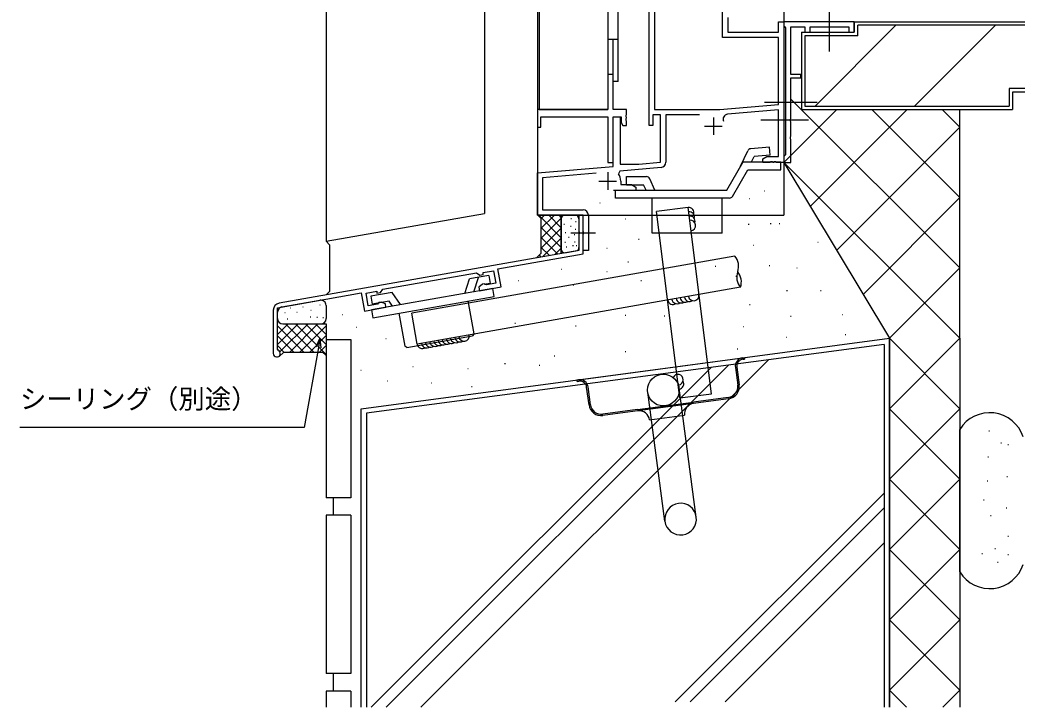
# Model space of a CAD drawing. Units: millimetres, scale not verified. Extents: x -437 to 438, y -681 to 678.
# Drawn here: x 6.2 to 289.5, y -180.7 to 14.6 of the extents above; entities that cross this region are included whole.
import ezdxf
from ezdxf.enums import TextEntityAlignment as Align

# ---------------------------------------------------------------- set-up
doc = ezdxf.new("R2010")
doc.units = ezdxf.units.MM
doc.header["$LTSCALE"] = 4
for name, color, linetype in [('0-2_YKK_11', 7, 'Continuous'), ('0-4_YKK_12', 2, 'Continuous'), ('0-5_YKK_13', 4, 'Continuous'), ('0-6_YKK_D', 6, 'Continuous'), ('0-8_YSS_K', 3, 'Continuous'), ('0-9_YSS_KE', 3, 'Continuous')]:
    doc.layers.add(name, color=color, linetype=linetype)
doc.styles.add('ＭＳ ゴシック', font='')
doc.styles.get('ＭＳ ゴシック').set_extended_font_data('MS Gothic')

msp = doc.modelspace()

# ---------------------------------------------------------------- linework, layer by layer
at = {"layer": '0-2_YKK_11'}
for p, q in [((203.201, -13.096), (203.201, -18.096)), ((200.701, -15.596), (205.701, -15.596)), ((173.201, -28.696), (173.201, -33.696)), ((170.701, -31.196), (175.701, -31.196)), ((165.001, -45.438), (165.121, -45.621)), ((165.121, -46.171), (165.001, -46.354)), ((165.001, -46.354), (165.001, -50.896)), ((165.121, -45.621), (165.121, -46.171)), ((165.001, -50.896), (79.858, -65.909)), ((78.205, -67.879), (78.205, -80.201))]:
    msp.add_line(p, q, dxfattribs=at)
for points in [[(167.701, -40.896), (167.701, -50.896), (166.201, -50.896), (166.201, -46.354), (166.321, -46.171), (166.321, -45.621), (166.201, -45.437), (166.201, -40.896), (153.201, -40.896), (153.201, -28.896), (174.701, -27.015), (174.701, -12.896), (176.701, -12.896), (176.701, -26.396), (181.987, -26.396), (188.201, -25.852), (188.201, -12.396), (186.001, -12.396), (186.001, -15.396), (185.001, -15.396), (185.001, 40.804)], [(205.801, 24.888), (205.801, 27.704), (186.501, 27.704), (186.501, -10.896), (205.001, -10.896), (221.701, -9.435), (221.701, 9.604), (205.801, 9.604), (205.801, 17.121)], [(207.301, 15.304), (207.301, 11.104), (221.701, 11.104), (221.701, 14.104), (223.201, 14.104), (223.201, -25.896), (221.159, -25.896), (220.976, -25.776), (220.426, -25.776), (220.243, -25.896), (220.159, -25.896)], [(220.159, -25.896), (219.976, -25.776), (219.426, -25.776), (219.243, -25.896), (217.201, -25.896), (217.201, -24.896), (218.414, -24.196), (221.701, -24.196), (221.701, -10.94), (207.224, -12.207)], [(199.282, -12.396), (189.701, -12.396), (189.701, -25.852)], [(188.332, -27.346), (176.652, -28.368), (176.28, -29.143)], [(169.901, -28.94), (154.701, -30.27), (154.701, -39.396), (166.201, -39.396)], [(176.901, -31.196), (176.901, -32.196), (179.989, -32.196), (181.201, -32.896), (181.201, -33.896), (174.851, -33.896)], [(138.288, -60.43), (137.624, -60.547), (136.628, -61.382), (136.802, -62.367), (142.908, -61.29), (142.005, -56.169), (166.201, -51.903), (166.201, -40.896), (165.001, -40.896), (165.001, -45.438)], [(79.59, -79.277), (79.405, -79.001), (79.405, -67.207), (103.203, -63.011), (104.106, -68.132), (110.212, -67.056), (110.038, -66.071), (108.817, -65.626), (108.153, -65.743), (107.988, -65.95), (107.823, -66.157), (105.161, -66.626), (104.536, -63.081), (107.623, -62.536), (107.623, -63.095), (108.62, -62.919), (109.309, -61.935), (135.899, -57.246), (136.884, -57.936), (137.767, -57.78), (137.767, -57.221), (140.777, -56.691), (141.402, -60.236), (138.74, -60.705), (138.514, -60.567), (138.288, -60.43)]]:
    msp.add_lwpolyline(points, dxfattribs=at)
for points in [[(223.701, 12.404), (223.701, -23.696), (223.501, -23.896), (223.201, -24.196), (223.201, -25.896), (225.201, -25.896), (225.201, -19.354), (225.081, -19.171), (225.081, -18.621), (225.201, -18.437), (225.201, -14.354), (225.081, -14.171), (225.081, -13.621), (225.201, -13.437), (225.201, -1.896), (228.001, -1.896), (228.001, -0.896), (225.201, -0.896), (225.201, 12.604), (229.201, 12.604), (229.201, 11.104), (230.701, 11.104), (230.701, 12.604), (241.701, 12.604), (241.701, 11.104), (243.201, 11.104), (243.201, 14.104), (223.201, 14.104), (223.201, 12.904), (223.501, 12.604)], [(173.201, -10.896), (153.201, -10.896), (153.201, -15.896), (154.201, -15.896), (154.201, -12.896), (173.201, -12.896), (173.201, -25.896), (174.701, -25.896), (174.701, -12.896), (177.001, -12.896), (177.001, -14.53), (177.501, -15.396), (178.501, -15.396), (178.501, -14.154), (178.381, -13.971), (178.381, -13.421), (178.501, -13.237), (178.501, -13.154), (178.381, -12.971), (178.381, -12.421), (178.501, -12.237), (178.501, -10.896), (174.701, -10.896), (174.701, -0.896), (173.201, -0.896)]]:
    msp.add_lwpolyline(points, close=True, dxfattribs=at)
for centre, radius, start, end in [((207.346, -13.601), 1.4, 94.99999, 205.68999), ((188.201, -25.852), 1.5, 275, 0.00001), ((173.201, -31.196), 3.7, 359.99998, 33.68514), ((166.201, -40.896), 1.5, 0.00001, 89.99999), ((80.205, -67.879), 2, 99.99999, 180.00002), ((79.205, -80.201), 1, 180.00002, 67.38012)]:
    msp.add_arc(centre, radius, start, end, dxfattribs=at)
at = {"layer": '0-4_YKK_12'}
for p, q in [((153.201, 200.102), (153.201, -40.896)), ((153.701, 200.102), (153.701, -10.896)), ((173.201, 200.102), (173.201, -10.896)), ((223.201, 200.102), (223.201, -40.896)), ((176.201, -2.896), (176.201, 59.804)), ((173.201, 9.104), (176.201, 9.104)), ((174.701, -2.896), (174.701, 9.104)), ((176.201, -2.896), (174.701, -2.896)), ((153.701, -10.896), (173.201, -10.896)), ((230.201, -13.896), (216.701, -13.896)), ((153.201, -40.896), (223.201, -40.896))]:
    msp.add_line(p, q, dxfattribs=at)
at = {"layer": '0-5_YKK_13'}
for p, q in [((236.201, 5.667), (236.201, 18.037)), ((232.717, -8.896), (217.685, -8.896)), ((210.93, -26.983), (212.977, -22.594)), ((219.12, -21.554), (213.796, -22.02)), ((219.321, -23.845), (219.12, -21.554)), ((214.045, -25.746), (214.744, -24.246)), ((219.321, -23.845), (214.744, -24.246)), ((207.026, -33.746), (211.644, -25.746)), ((208.642, -35.546), (212.972, -28.046)), ((211.644, -25.746), (222.366, -25.746)), ((212.972, -28.046), (222.366, -28.046)), ((222.366, -28.046), (222.366, -25.746)), ((178.476, -32.246), (178.476, -29.946)), ((178.476, -29.946), (184.204, -29.946)), ((186.613, -33.746), (185.11, -30.523)), ((175.431, -33.746), (207.026, -33.746)), ((175.431, -36.046), (175.431, -33.746)), ((178.476, -32.246), (183.375, -32.246)), ((184.075, -33.746), (183.375, -32.246)), ((185.791, -46.046), (185.791, -36.046)), ((207.776, -36.046), (205.704, -36.046)), ((205.704, -46.046), (205.704, -36.046)), ((162.705, -45.896), (169.676, -45.896)), ((205.704, -46.046), (185.791, -46.046)), ((132.575, -63.112), (133.906, -59.019)), ((139.413, -58.048), (133.906, -59.019)), ((135.169, -62.655), (136.5, -58.562)), ((139.413, -58.048), (139.812, -60.313)), ((139.812, -60.313), (138.143, -60.607)), ((111.929, -62.894), (105.929, -63.952)), ((105.929, -63.952), (106.329, -66.217)), ((114.334, -66.329), (111.929, -62.894)), ((111.085, -65.379), (106.329, -66.217)), ((112.034, -66.734), (111.085, -65.379)), ((135.228, -74.627), (133.578, -65.271)), ((113.882, -68.744), (115.532, -78.1)), ((116.111, -78.505), (134.822, -75.206)), ((135.228, -74.627), (134.822, -75.206)), ((116.111, -78.505), (115.532, -78.1)), ((164.909, -87.67), (211.497, -81.462)), ((211.497, -81.462), (211.992, -81.396)), ((211.55, -81.859), (212.045, -81.793)), ((211.992, -81.396), (212.045, -81.793)), ((209.435, -84.158), (210.108, -89.214)), ((209.831, -84.106), (210.505, -89.161)), ((164.413, -87.736), (164.909, -87.67)), ((164.466, -88.133), (164.413, -87.736)), ((164.466, -88.133), (164.961, -88.067)), ((167.882, -94.84), (167.208, -89.785)), ((168.278, -94.788), (167.605, -89.732)), ((198.356, -126.694), (193.469, -90.019)), ((189.435, -127.883), (184.548, -91.207)), ((207.445, -92.696), (197.533, -94.017)), ((207.498, -93.093), (197.586, -94.413)), ((181.673, -96.13), (171.76, -97.451)), ((181.673, -96.13), (197.533, -94.017)), ((197.586, -94.413), (181.726, -96.527)), ((181.726, -96.527), (171.813, -97.848)), ((185.096, -99.104), (195.008, -97.783))]:
    msp.add_line(p, q, dxfattribs=at)
msp.add_lwpolyline([(205.704, -36.046), (185.791, -36.046), (175.431, -36.046)], dxfattribs=at)
msp.add_lwpolyline([(106.097, -67.781), (106.496, -70.046), (140.964, -63.969), (140.565, -61.704)], close=True, dxfattribs=at)
msp.add_circle((189.008, -90.613), 4.5, dxfattribs=at)
for centre, radius, start, end in [((213.883, -23.016), 1, 95.00193, 155.0026), ((184.204, -30.946), 1, 24.99973, 90.00175), ((207.776, -35.046), 1, 269.99738, 329.99768), ((211.814, -83.841), 2.4, 97.59, 187.59), ((211.814, -83.841), 2, 97.59, 187.59), ((165.226, -90.049), 2.4, 7.59, 97.59), ((165.226, -90.049), 2, 7.59, 97.59), ((207.036, -89.623), 3.1, 277.59, 7.59), ((207.036, -89.623), 3.5, 277.59, 7.59), ((171.351, -94.378), 3.5, 187.59, 277.59), ((171.351, -94.378), 3.1, 187.59, 277.59), ((197.982, -97.387), 3, 97.59, 187.59), ((182.122, -99.5), 3, 7.59, 97.59), ((193.895, -127.289), 4.5, 7.59, 187.59), ((193.895, -127.289), 4.5, 187.59, 7.59)]:
    msp.add_arc(centre, radius, start, end, dxfattribs=at)
at = {"layer": '0-6_YKK_D'}
for points in [[(91.452, -75.952), (91.009, -78.463), (87, -101.201), (6.245, -101.201)], [(90.336, -78.345), (91.452, -75.952), (91.682, -78.582)]]:
    msp.add_lwpolyline(points, dxfattribs=at)
at = {"layer": '0-8_YSS_K'}
for p, q in [((93.203, 200.102), (93.203, -48.325)), ((138.203, 200.102), (138.203, -40.39)), ((232.064, -9.896), (255.064, 13.104)), ((244.201, 10.105), (244.201, 13.104)), ((312.201, 13.104), (244.201, 13.104)), ((260.348, -9.896), (283.348, 13.104)), ((244.201, 10.105), (229.201, 10.105)), ((229.201, 10.105), (229.201, -9.896)), ((287.201, -4.896), (287.201, -9.896)), ((304.201, -4.896), (287.201, -4.896)), ((225.101, -7.801), (273.201, -55.901)), ((238.232, -10.896), (223.213, -25.915)), ((229.201, -9.896), (287.201, -9.896)), ((258.221, -10.896), (230.708, -38.408)), ((232.401, -9.896), (287.201, -9.896)), ((248.194, -10.896), (273.201, -35.903)), ((268.192, -10.896), (273.201, -15.905)), ((273.201, -15.905), (238.204, -50.901)), ((223.053, -25.751), (273.201, -75.899)), ((223.201, -25.896), (253.203, -75.899)), ((213.392, -36.149), (213.492, -36.149)), ((217.675, -34.008), (217.775, -34.008)), ((273.201, -35.903), (245.704, -63.4)), ((170.982, -37.433), (171.082, -37.433)), ((196.006, -38.753), (187.076, -39.873)), ((202.639, -91.681), (196.005, -38.754)), ((153.289, -40.808), (154.201, -41.72)), ((153.61, -40.896), (160.001, -47.287)), ((154.201, -44.725), (158.031, -40.896)), ((154.201, -41.897), (155.203, -40.896)), ((154.201, -41.72), (154.201, -51.8)), ((154.201, -47.554), (160.001, -41.754)), ((156.439, -40.896), (160.001, -44.458)), ((159.267, -40.896), (160.001, -41.63)), ((160.001, -51.778), (160.001, -40.896)), ((160.001, -41.896), (160.001, -50.601)), ((164.001, -40.896), (161.001, -40.896)), ((162.709, -41.866), (162.909, -41.866)), ((165.001, -41.896), (165.001, -50.057)), ((178.265, -41.928), (178.365, -41.928)), ((193.709, -92.8), (187.075, -39.873)), ((154.201, -44.315), (160.001, -50.115)), ((154.201, -50.382), (160.001, -44.582)), ((160.706, -43.417), (160.906, -43.417)), ((162.579, -43.998), (162.779, -43.998)), ((163.936, -44.903), (164.136, -44.903)), ((164.001, -42.706), (164.201, -42.706)), ((213.125, -43.417), (213.325, -43.417)), ((219.368, -43.239), (219.568, -43.239)), ((221.865, -43.239), (222.065, -43.239)), ((154.201, -47.143), (159.01, -51.952)), ((154.699, -52.712), (160.001, -47.411)), ((161.094, -45.807), (161.294, -45.807)), ((162.063, -47.1), (162.263, -47.1)), ((163.161, -45.937), (163.361, -45.937)), ((163.613, -46.389), (163.813, -46.389)), ((181.909, -47.698), (182.109, -47.698)), ((94.203, -49.325), (94.203, -62.556)), ((154.201, -49.972), (156.606, -52.376)), ((158.133, -52.107), (160.001, -50.239)), ((161.029, -48.586), (161.229, -48.586)), ((161.417, -49.878), (161.617, -49.878)), ((163.226, -49.49), (163.426, -49.49)), ((163.742, -48.456), (163.942, -48.456)), ((164.195, -49.49), (164.395, -49.49)), ((172.91, -50.275), (173.01, -50.275)), ((214.463, -49.419), (214.563, -49.419)), ((214.463, -49.419), (214.563, -49.419)), ((232.883, -48.563), (232.983, -48.563)), ((209.319, -52.52), (117.528, -68.706)), ((154.201, -51.8), (152.987, -53.014)), ((153.701, -52.3), (154.201, -52.8)), ((161.001, -51.601), (164.175, -51.042)), ((160.058, -56.268), (160.158, -56.268)), ((178.877, -54.119), (179.077, -54.119)), ((203.671, -55.368), (203.871, -55.368)), ((219.011, -55.19), (219.211, -55.19)), ((226.886, -55.84), (226.986, -55.84)), ((273.201, -55.901), (253.203, -75.899)), ((172.91, -56.91), (173.01, -56.91)), ((182.623, -59.47), (182.823, -59.47)), ((209.557, -58.222), (209.757, -58.222)), ((210.882, -61.383), (119.091, -77.569)), ((147.85, -59.479), (147.95, -59.479)), ((163.359, -60.719), (163.559, -60.719)), ((80.645, -66.989), (91.442, -65.085)), ((94.203, -62.556), (93.203, -63.556)), ((224.005, -62.324), (224.205, -62.324)), ((233.638, -62.324), (233.838, -62.324)), ((83.061, -67.276), (83.161, -67.276)), ((83.061, -67.276), (83.161, -67.276)), ((86.612, -66.917), (86.712, -66.917)), ((88.872, -67.885), (88.972, -67.885)), ((91.455, -66.379), (91.555, -66.379)), ((93.203, -66.562), (93.203, -70.296)), ((213.481, -66.249), (213.681, -66.249)), ((79.405, -70.296), (79.405, -68.466)), ((81.519, -68.566), (81.619, -68.566)), ((82.178, -70.405), (82.378, -70.405)), ((84.855, -68.494), (84.955, -68.494)), ((88.635, -69.799), (88.835, -69.799)), ((90.531, -69.84), (90.731, -69.84)), ((92.316, -69.964), (92.416, -69.964)), ((97.729, -69.111), (97.829, -69.111)), ((119.094, -77.568), (117.531, -68.705)), ((178.164, -69.281), (178.364, -69.281)), ((189.223, -69.459), (189.423, -69.459)), ((225.076, -69.638), (225.276, -69.638)), ((239.737, -69.111), (239.837, -69.111)), ((79.405, -74.797), (82.406, -71.796)), ((79.405, -77.625), (85.235, -71.796)), ((79.405, -72.317), (86.886, -79.798)), ((80.102, -79.757), (88.063, -71.796)), ((80.905, -71.796), (93.203, -71.796)), ((81.712, -71.796), (89.715, -79.798)), ((82.889, -79.798), (90.891, -71.796)), ((84.541, -71.796), (93.201, -80.456)), ((85.717, -79.798), (93.203, -72.313)), ((87.369, -71.796), (93.203, -77.629)), ((90.198, -71.796), (93.203, -74.801)), ((93.203, -71.796), (93.203, -80.798)), ((101.799, -72.749), (101.899, -72.749)), ((146.77, -71.6), (146.97, -71.6)), ((164.072, -72.313), (164.272, -72.313)), ((211.678, -72.535), (211.778, -72.535)), ((79.405, -75.145), (84.058, -79.798)), ((88.546, -79.798), (93.203, -75.141)), ((110.152, -75.96), (110.252, -75.96)), ((223.887, -75.532), (223.987, -75.532)), ((240.594, -74.811), (240.794, -74.811)), ((273.201, -75.899), (253.203, -95.897)), ((253.203, -75.899), (273.201, -95.897)), ((79.405, -77.974), (81.23, -79.798)), ((91.374, -79.798), (93.203, -77.97)), ((251.703, -77.612), (104.703, -97.212)), ((209.914, -78.913), (210.114, -78.913)), ((251.703, -77.67), (251.703, -180.712)), ((81.213, -79.798), (79.908, -81.103)), ((81.213, -79.798), (92.203, -79.798)), ((92.203, -79.798), (93.203, -80.798)), ((218.878, -81.989), (120.155, -180.712)), ((158.007, -80.875), (158.207, -80.875)), ((178.164, -79.627), (178.364, -79.627)), ((103.084, -84.95), (103.184, -84.95)), ((202.56, -84.165), (106.013, -180.712)), ((207.456, -83.512), (110.256, -180.712)), ((117.863, -83.879), (117.963, -83.879)), ((133.499, -84.522), (133.599, -84.522)), ((143.916, -83.016), (144.116, -83.016)), ((153.727, -83.551), (153.927, -83.551)), ((110.581, -87.946), (110.681, -87.946)), ((123.004, -88.588), (123.104, -88.588)), ((134.462, -89.615), (134.662, -89.615)), ((193.709, -92.8), (202.639, -91.681)), ((253.203, -95.897), (273.201, -115.895)), ((273.201, -95.897), (253.203, -115.895)), ((104.703, -97.212), (104.703, -180.712)), ((281.415, -102.159), (281.615, -102.159)), ((284.86, -105.604), (285.06, -105.604)), ((286.828, -106.096), (287.028, -106.096)), ((281.169, -109.541), (281.369, -109.541)), ((253.203, -115.895), (273.201, -135.893)), ((273.201, -115.895), (253.203, -135.893)), ((286.582, -115.2), (286.782, -115.2)), ((280.923, -116.43), (281.123, -116.43)), ((251.703, -119.875), (192.366, -179.212)), ((251.703, -124.118), (196.608, -179.212)), ((279.939, -121.844), (280.139, -121.844)), ((286.336, -124.058), (286.536, -124.058)), ((281.907, -126.273), (282.107, -126.273)), ((286.828, -132.178), (287.028, -132.178)), ((251.703, -134.017), (206.508, -179.212)), ((253.203, -135.893), (273.201, -155.891)), ((273.201, -135.893), (253.203, -155.891)), ((283.137, -135.623), (283.337, -135.623)), ((279.447, -137.1), (279.647, -137.1)), ((286.828, -137.346), (287.028, -137.346)), ((283.876, -139.56), (284.076, -139.56)), ((253.203, -155.891), (273.201, -175.889)), ((273.201, -155.891), (253.203, -175.889)), ((253.203, -175.889), (258.025, -180.712)), ((273.201, -175.889), (268.378, -180.712))]:
    msp.add_line(p, q, dxfattribs=at)
msp.add_lwpolyline([(94.203, -49.325), (93.203, -48.325), (138.203, -40.39)], dxfattribs=at)
for centre, radius, start, end in [((196.193, -40.242), 1.5, 343.55564, 97.13382), ((161.001, -41.896), 1, 90, 180), ((164.001, -41.896), 1, 0, 90), ((196.342, -41.432), 1.5, 343.55564, 97.13382), ((196.491, -42.623), 1.5, 343.55564, 97.13382), ((196.64, -43.814), 1.5, 277.13382, 97.13382), ((161.001, -50.601), 1, 180, 270), ((164.001, -50.057), 1, 280, 0), ((205.872, -55.413), 4.5, 340.00021, 40.00016), ((214.329, -58.491), 4.5, 160.00016, 220.00021), ((206.653, -59.844), 4.5, 340.00016, 40.00021), ((91.703, -66.562), 1.5, 0, 100), ((191.705, -64.765), 1.5, 190.0001, 303.57828), ((192.886, -64.557), 1.5, 190.0001, 303.57828), ((194.068, -64.348), 1.5, 190.0001, 303.57828), ((195.25, -64.14), 1.5, 190.0001, 303.57828), ((196.432, -63.931), 1.5, 190.0001, 303.57828), ((197.614, -63.723), 1.5, 190.0001, 10.0001), ((80.905, -68.466), 1.5, 100, 180), ((80.905, -70.296), 1.5, 180, 270), ((91.703, -70.296), 1.5, 270, 0), ((127.659, -76.058), 1.5, 190.0001, 303.57828), ((128.84, -75.85), 1.5, 190.0001, 303.57828), ((130.022, -75.641), 1.5, 190.0001, 303.57828), ((131.204, -75.433), 1.5, 190.0001, 303.57828), ((132.386, -75.225), 1.5, 190.0001, 10.0001), ((120.568, -77.308), 1.5, 190.0001, 303.57828), ((121.75, -77.1), 1.5, 190.0001, 303.57828), ((122.931, -76.892), 1.5, 190.0001, 303.57828), ((124.113, -76.683), 1.5, 190.0001, 303.57828), ((125.295, -76.475), 1.5, 190.0001, 303.57828), ((126.477, -76.267), 1.5, 190.0001, 303.57828), ((193.113, -87.665), 1.5, 278.48983, 155.48543), ((193.29, -88.852), 1.5, 278.48983, 32.068)]:
    msp.add_arc(centre, radius, start, end, dxfattribs=at)
at = {"layer": '0-9_YSS_KE'}
for p, q in [((243.201, 14.104), (243.201, 11.104)), ((243.201, 14.104), (313.201, 14.104)), ((228.201, 11.104), (243.201, 11.104)), ((228.201, 11.104), (228.201, -10.896)), ((303.201, -5.896), (288.201, -5.896)), ((288.201, -5.896), (288.201, -10.896)), ((228.201, -10.896), (288.201, -10.896)), ((231.401, -10.896), (288.201, -10.896)), ((273.201, -75.899), (273.201, -10.896)), ((93.203, -76.2), (93.203, -121.2)), ((93.203, -76.2), (100.203, -76.2)), ((100.203, -76.2), (100.203, -121.2)), ((103.203, -95.899), (253.203, -75.899)), ((253.203, -75.899), (253.203, -180.712)), ((253.203, -180.712), (253.203, -75.899)), ((273.201, -75.899), (273.201, -180.712)), ((103.203, -180.712), (103.203, -95.899)), ((273.201, -142.31), (273.201, -101.774)), ((100.203, -121.2), (93.203, -121.2)), ((95.203, -121.2), (95.203, -126.2)), ((93.203, -126.2), (93.203, -171.2)), ((100.203, -126.2), (93.203, -126.2)), ((100.203, -126.2), (100.203, -171.2)), ((100.203, -171.2), (93.202, -171.2)), ((95.203, -171.2), (95.203, -176.2)), ((93.203, -176.2), (93.203, -180.712)), ((100.203, -176.2), (93.203, -176.2)), ((100.203, -176.2), (100.203, -180.712))]:
    msp.add_line(p, q, dxfattribs=at)
for centre, start, end in [((281.701, -107.042), 18.19487, 148.21167), ((281.701, -137.042), 211.78833, 341.80513)]:
    msp.add_arc(centre, 10, start, end, dxfattribs=at)

# ---------------------------------------------------------------- texts
at = {"layer": '0-6_YKK_D', "style": 'ＭＳ ゴシック'}
msp.add_text('シーリング（別途）', height=5.499, dxfattribs=at).set_placement((6.241, -97.511), align=Align.BOTTOM_LEFT)

doc.saveas('drawing.dxf')
